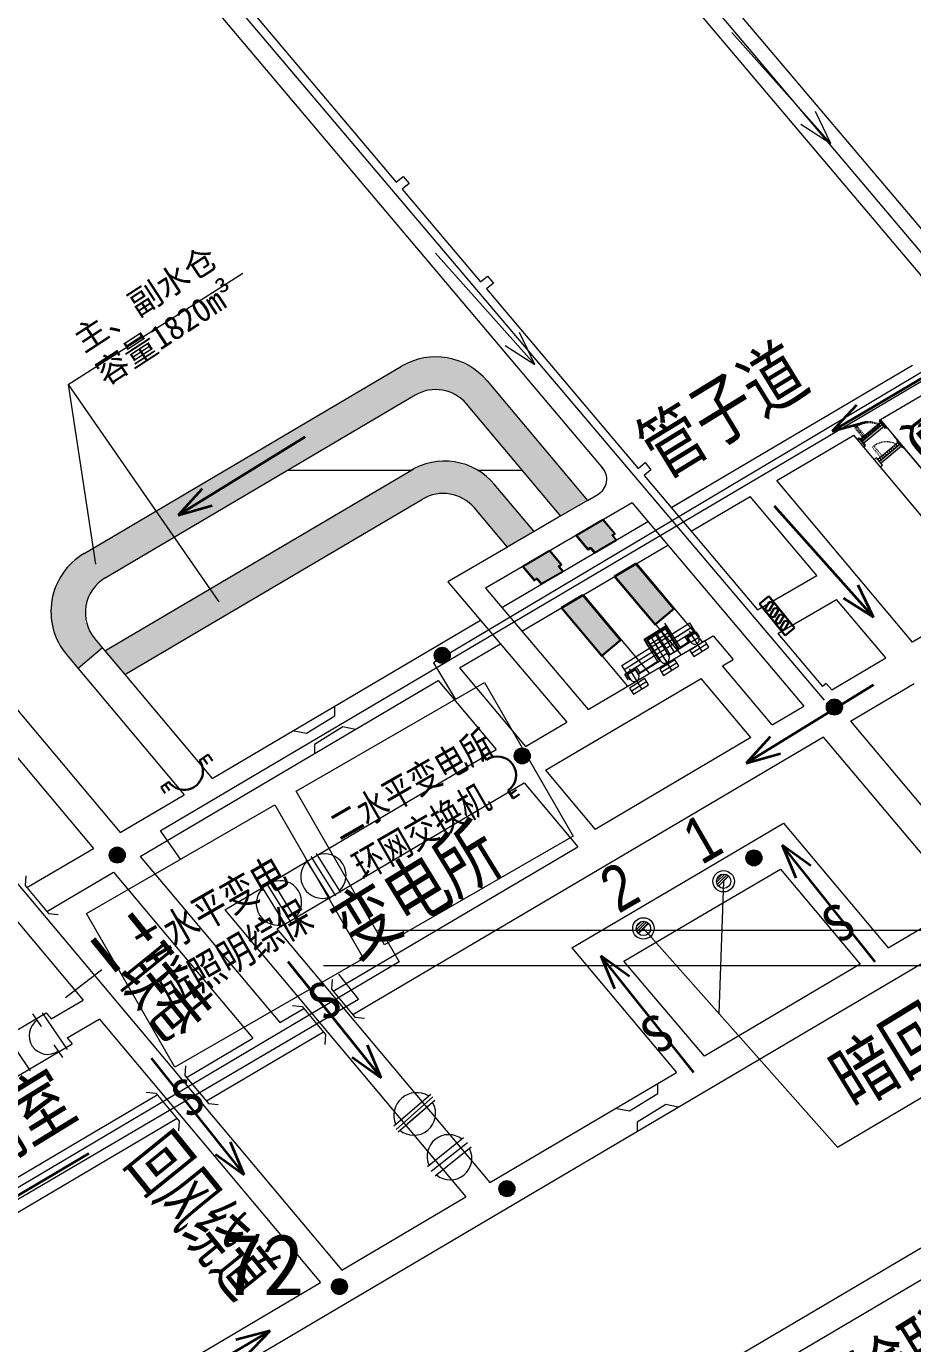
# Model space of a CAD drawing. Header units: millimetres. Extents: x 2501 to 6983, y 1724 to 12691.
# Drawn here: x 5065.6 to 5210.5, y 3849.5 to 4064.9 of the extents above; entities that cross this region are included whole.
import ezdxf
from ezdxf.enums import TextEntityAlignment as Align

# ---------------------------------------------------------------- set-up
doc = ezdxf.new("R2010")
doc.units = ezdxf.units.MM
for name, pattern in [('2X0_5', [2.5, 2, -0.5]), ('小点划线', [24, 20, -2, 0, -2]), ('小虚线', [3.5, 2, -1.5]), ('点划线', [46, 40, -3, 0, -3]), ('采区边界线', [15, 10, -2, 1, -2])]:
    doc.linetypes.add(name, pattern=pattern)
for name, color, linetype in [('0测量点名称', 7, 'Continuous'), ('6号煤底板等高线', 7, 'Continuous'), ('JMD', 6, 'Continuous'), ('TK', 7, 'Continuous'), ('图例', 7, 'Continuous'), ('节点', 7, 'Continuous'), ('通风系统', 7, 'Continuous'), ('风流', 7, 'Continuous')]:
    doc.layers.add(name, color=color, linetype=linetype)
doc.layers.add('井下工业网光缆', color=5, linetype='Continuous', lineweight=30)
doc.styles.get("Standard").update_dxf_attribs({"font": 'arial.ttf'})
doc.styles.add('宋体', font='', dxfattribs={"height": 2})
doc.styles.add('新宋体', font='', dxfattribs={"width": 0.8})
doc.styles.add('标准', font='', dxfattribs={"width": 0.667})
doc.styles.get('宋体').set_extended_font_data('SimSun')
doc.styles.get('新宋体').set_extended_font_data('NSimSun')
doc.styles.get('标准').set_extended_font_data('SimSun')
doc.linetypes.add('442', pattern='A,5,[175,AAA.SHX,S=1,R=90,X=0,Y=0],5', length=10)

# ---------------------------------------------------------------- blocks, each defined once
blk = doc.blocks.new('A$C16496DF1')
at = {"layer": '风流', "color": 1, "lineweight": 35}
for p, q in [((15.24, 0), (0, 19.05)), ((0, 19.05), (2.25, 13.71)), ((4.72, 15.68), (0, 19.05))]:
    blk.add_line(p, q, dxfattribs=at)
at = {"layer": '通风系统', "color": 1, "lineweight": 30, "insert": (12.69, 4.97, 3.08), "char_height": 6.075, "width": 34.878, "attachment_point": 1, "rotation": 213.2578}
blk.add_mtext('{\\fSimSun|b0|i0|c134|p2;S}', dxfattribs=at)
blk = doc.blocks.new('A$C12DB153C')
at = {"layer": '风流', "color": 5, "lineweight": 35}
for p, q in [((0, 18.19), (16.26, 0)), ((16.26, 0), (13.72, 5.22)), ((11.36, 3.11), (16.26, 0))]:
    blk.add_line(p, q, dxfattribs=at)
blk = doc.blocks.new('A$Cf50f979d')
h = blk.add_hatch(color=3)
h.dxf.hatch_style = 1
h.paths.add_polyline_path([(59.54, 45.69, -0.366455), (67.95, 44.25), (83.33, 25.93), (87.72, 28.49), (71.32, 48.01, 0.366547), (57.31, 50.41), (5.41, 19.79, 0.46352), (2.58, 3.25), (4.44, 1.02), (8.42, 4.37), (7.17, 5.87, -0.46352), (8.87, 15.79)])
h = blk.add_hatch(color=3)
h.dxf.hatch_style = 1
h.paths.add_polyline_path([(60.74, 28.7, -0.366574), (69.22, 27.25), (74.6, 20.85), (78.99, 23.4), (72.48, 31.14, 0.35592), (59.2, 33.6), (8.83, 3.88), (12.09, 0)])
h = blk.add_hatch(color=3)
h.dxf.hatch_style = 1
h.paths.add_polyline_path([(81.6, 20.29), (77.21, 17.74), (79.15, 15.43), (79.53, 15.75), (80.24, 14.91), (83.77, 16.92), (83.08, 17.75), (83.51, 18.01)])
h.paths.add_polyline_path([(92.25, 23.09), (90.33, 25.37), (85.95, 22.82), (87.88, 20.51), (88.32, 20.77), (88.97, 19.99), (92.47, 22.05), (91.81, 22.83)])
h = blk.add_hatch(color=3)
h.dxf.hatch_style = 1
h.paths.add_polyline_path([(87.03, 13.04), (83.54, 10.98), (90.15, 3.11), (93.21, 5.68)])
h.paths.add_polyline_path([(95.72, 18.17), (92.23, 16.11), (98.84, 8.24), (101.91, 10.81)])
at = {"color": 0, "lineweight": 30, "ltscale": 5}
blk.add_line((88.32, 20.77), (87.88, 20.51), dxfattribs=at)
blk.add_lwpolyline([(85.95, 22.82), (87.88, 20.51), (88.32, 20.77), (88.97, 19.99), (92.47, 22.05), (91.81, 22.83), (92.25, 23.09), (90.33, 25.37), (85.95, 22.82)])
at = {"elevation": -4909.12}
blk.add_lwpolyline([(77.21, 17.74), (79.15, 15.43), (79.53, 15.75), (80.24, 14.91), (83.77, 16.92), (83.08, 17.75), (83.51, 18.01), (81.6, 20.29), (77.21, 17.74)], dxfattribs=at)
at = {"color": 0, "lineweight": 30, "ltscale": 5, "elevation": 4910.12}
blk.add_lwpolyline([(92.23, 16.11), (98.84, 8.24), (101.91, 10.81), (95.72, 18.17), (92.23, 16.11)], dxfattribs=at)
at = {"color": 0, "lineweight": 30, "ltscale": 5}
blk.add_lwpolyline([(83.54, 10.98), (90.15, 3.11), (93.21, 5.68), (87.03, 13.04), (83.54, 10.98)], dxfattribs=at)
blk = doc.blocks.new('A$C0C37771A')
at = {"layer": 'JMD', "color": 1, "linetype": 'Continuous', "lineweight": 30}
for p, q in [((4.14, 4.68, -1.2), (3.39, 3.93, -1.2)), ((3.7, 4.24, -1.2), (4.25, 3.69, -1.2)), ((4.14, 4.68, -1.2), (4.69, 4.13, -1.2)), ((0.68, 1.22, -1.2), (0, 0.55, -1.2)), ((0, 0.55, -1.2), (0.54, 0, -1.2)), ((0.37, 0.91, -1.2), (0.91, 0.37, -1.2))]:
    blk.add_line(p, q, dxfattribs=at)
blk.add_arc((2.04, 2.58, -1.2), 1.92, 224.8776, 44.8776, dxfattribs=at)
blk = doc.blocks.new('1')
at = {"layer": 'JMD', "linetype": 'Continuous', "lineweight": 30}
blk.add_hatch(color=30, dxfattribs=at).paths.add_polyline_path([(37415326.82, 4260007.22), (37415326.57, 4260007.52), (37415323.21, 4260004.73), (37415323.47, 4260004.42)])
at = {"layer": 'JMD', "color": 30, "linetype": '2X0_5', "lineweight": 30, "ltscale": 0.0001}
for p, q in [((37415322.3, 4260007.24, 0.24), (37415322.06, 4260007.03, 0.24)), ((37415323.39, 4260005.43, 0.24), (37415322.06, 4260007.03, 0.24)), ((37415323.64, 4260005.64, 0.24), (37415322.3, 4260007.24, 0.24))]:
    blk.add_line(p, q, dxfattribs=at)
at = {"layer": 'JMD', "color": 30, "linetype": 'Continuous', "lineweight": 30}
for p, q in [((37415326.29, 4260007.85, 0.24), (37415322.94, 4260005.06, 0.24)), ((37415325.3, 4260006.49, 0.24), (37415325.03, 4260006.8, 0.24)), ((37415325.59, 4260006.73, 0.24), (37415325.33, 4260007.05, 0.24)), ((37415325.89, 4260006.98, 0.24), (37415325.62, 4260007.29, 0.24)), ((37415326.18, 4260007.22, 0.24), (37415325.92, 4260007.54, 0.24)), ((37415326.05, 4260008.15, 0.25), (37415326.25, 4260008.32, 0.25)), ((37415327.04, 4260006.95, 0.25), (37415326.05, 4260008.15, 0.25)), ((37415327.27, 4260007.14, 0.25), (37415327.04, 4260006.95, 0.25)), ((37415322.72, 4260005.32, 0.25), (37415322.43, 4260005.09, 0.25)), ((37415323.71, 4260004.13, 0.25), (37415322.72, 4260005.32, 0.25)), ((37415323.51, 4260005, 0.24), (37415323.25, 4260005.31, 0.24)), ((37415323.8, 4260005.24, 0.24), (37415323.54, 4260005.56, 0.24)), ((37415324.1, 4260005.49, 0.24), (37415323.83, 4260005.8, 0.24)), ((37415324.39, 4260005.73, 0.24), (37415324.13, 4260006.05, 0.24)), ((37415324.7, 4260005.99, 0.24), (37415324.43, 4260006.3, 0.24)), ((37415325, 4260006.24, 0.24), (37415324.74, 4260006.56, 0.24)), ((37415323.45, 4260003.91, 0.25), (37415323.71, 4260004.13, 0.25))]:
    blk.add_line(p, q, dxfattribs=at)
at = {"layer": 'JMD', "color": 30, "linetype": '2X0_5', "lineweight": 30, "ltscale": 0.0001}
blk.add_arc((37415324.35, 4260004.47, 0.24), 3.45, 63.0644, 126.468, dxfattribs=at)
blk = doc.blocks.new('A$C26DC1665')
at = {"layer": 'JMD', "color": 5, "linetype": 'Continuous', "lineweight": 30}
for p, q in [((0, 1.41), (4.73, 4.29)), ((3.78, 3.72), (3.6, 3.1)), ((3.78, 3.72), (4.82, 2.93)), ((4.73, 4.29), (5.59, 2.89)), ((0.95, 1.99), (0.76, 1.37)), ((0.86, 0), (5.59, 2.89)), ((0.95, 1.99), (1.99, 1.2)), ((1.89, 2.56), (1.71, 1.94)), ((1.71, 1.94), (2.75, 1.15)), ((1.89, 2.56), (2.93, 1.77)), ((2.84, 3.14), (2.65, 2.52)), ((2.65, 2.52), (3.7, 1.73)), ((2.84, 3.14), (3.88, 2.35)), ((3.6, 3.1), (4.64, 2.31)), ((3.88, 2.35), (3.7, 1.73)), ((4.82, 2.93), (4.64, 2.31)), ((0, 1.41), (0.86, 0)), ((0.76, 1.37), (1.81, 0.58)), ((1.99, 1.2), (1.81, 0.58)), ((2.93, 1.77), (2.75, 1.15))]:
    blk.add_line(p, q, dxfattribs=at)
blk = doc.blocks.new('A$C03391366')
at = {"color": 0, "ltscale": 0.8}
blk.add_blockref('A$C26DC1665', (0, 0), dxfattribs=at)
blk = doc.blocks.new('12')
at = {"lineweight": 20}
for points in [[(421558.06, 4239375.74, 1), (421560.68, 4239375.74, 1)], [(421622.16, 4239367.29, 1), (421624.78, 4239367.29, 1)], [(421571.13, 4239359.3, 1), (421573.76, 4239359.3, 1)], [(421504.93, 4239343.08, 1), (421507.56, 4239343.08, 1)], [(421609, 4239342.62, 1), (421611.62, 4239342.62, 1)], [(421568.63, 4239288.55, 1), (421571.25, 4239288.55, 1)], [(421541.25, 4239272.54, 1), (421543.88, 4239272.54, 1)]]:
    blk.add_hatch(color=1, dxfattribs=at).paths.add_polyline_path(points)
at = {"layer": '6号煤底板等高线', "lineweight": 20}
h = blk.add_hatch(dxfattribs=at)
h.set_pattern_fill('ANSI31', color=256, scale=0.1)
h.set_pattern_definition([(45, (-36993682.06806, -20586.29182), (-0.2245064030267, 0.2245064030267), [])])
h.paths.add_polyline_path([(421606.19, 4239339.63, 0.668179), (421604.2, 4239338.81, 0.198912), (421604.54, 4239337.99)])
h = blk.add_hatch(dxfattribs=at)
h.set_pattern_fill('ANSI31', color=256, scale=0.1)
h.set_pattern_definition([(45, (-36993695.1698, -20594.0148), (-0.2245064030267, 0.2245064030267), [])])
h.paths.add_polyline_path([(421593.09, 4239331.91, 0.668179), (421591.1, 4239331.09, 0.198912), (421591.44, 4239330.26)])
at = {"layer": 'JMD', "linetype": 'Continuous', "lineweight": 20}
blk.add_hatch(color=30, dxfattribs=at).paths.add_polyline_path([(421634.45, 4239409.94), (421634.2, 4239410.25), (421630.85, 4239407.45), (421631.1, 4239407.15)])
at = {"color": 0, "lineweight": 20, "ltscale": 5}
for p, q in [((421016.72, 4239930.36, 12273.3), (421506.72, 4239346.76, 12273.3)), ((421500.81, 4239392.38, 12273.3), (421552.71, 4239423, 12273.3)), ((421631, 4239414.28, 7363.18), (421644.1, 4239422.01, 7363.18)), ((421566.72, 4239420.6, 12273.3), (421583.12, 4239401.07, 12273.3)), ((421578.74, 4239398.51, 7363.18), (421563.36, 4239416.83, 7363.18)), ((421653.16, 4239387.88, 7363.18), (421631, 4239414.28, 7363.18)), ((421648.79, 4239385.31, 7363.18), (421626.63, 4239411.71, 7363.18)), ((421504.23, 4239376.47, 12273.3), (421554.6, 4239406.19, 12273.3)), ((421636.23, 4239377.9, 7363.18), (421614.07, 4239404.3, 7363.18)), ((421574.39, 4239395.98, 7363.18), (421567.88, 4239403.73, 7363.18)), ((421507.49, 4239372.59, 12273.3), (421556.14, 4239401.29, 12273.3)), ((421570.01, 4239393.43, 2453.06), (421564.62, 4239399.84, 2453.06)), ((421620.58, 4239388.77, 10116.5), (421609.7, 4239401.72, 11195.28)), ((421587.65, 4239395.67, 7363.18), (421585.73, 4239397.96, 7363.18)), ((421587.65, 4239395.67, 7363.18), (421587.21, 4239395.42, 7363.18)), ((421583.28, 4239393.1, 7363.18), (421581.35, 4239395.4, 7363.18)), ((421584.37, 4239392.58, 7363.18), (421583.72, 4239393.36, 7363.18)), ((421587.87, 4239394.64, 7363.18), (421587.21, 4239395.42, 7363.18)), ((421578.91, 4239390.59, 2453.06), (421577, 4239392.88, 2453.06)), ((421574.55, 4239388.02, 2453.06), (421572.61, 4239390.32, 2453.06)), ((421578.91, 4239390.59, 2453.06), (421578.48, 4239390.34, 2453.06)), ((421579.13, 4239389.56, 2453.06), (421578.48, 4239390.34, 2453.06)), ((421591.12, 4239390.76, 12273.3), (421601.91, 4239377.91, 12273.3)), ((421574.98, 4239388.27, 2453.06), (421574.55, 4239388.02, 2453.06)), ((421575.64, 4239387.5, 2453.06), (421574.98, 4239388.27, 2453.06)), ((421598.42, 4239375.85, 12273.3), (421587.63, 4239388.7, 12273.3)), ((421610.93, 4239383.19, 10116.5), (421620.58, 4239388.77, 10116.5)), ((421582.39, 4239385.68, 7363.18), (421593.17, 4239372.83, 7363.18)), ((421614.21, 4239379.31, 10116.5), (421623.84, 4239384.88, 10116.5)), ((421631.87, 4239375.32, 10116.5), (421623.84, 4239384.88, 10116.5)), ((421648.79, 4239385.31, 7363.18), (421636.23, 4239377.9, 7363.18)), ((421589.68, 4239370.77, 7363.18), (421578.89, 4239383.62, 7363.18)), ((421521.73, 4239355.62, 7363.18), (421565.6, 4239381.51, 7363.18)), ((421502.56, 4239378.45, 12273.3), (421504.23, 4239376.47, 12273.3)), ((421603.66, 4239378.94, 12273.3), (421606.94, 4239375.07, 12273.3)), ((421503.82, 4239376.95, 12273.3), (421499.84, 4239373.61, 12273.3)), ((421504.23, 4239376.47, 12273.3), (421507.49, 4239372.59, 12273.3)), ((421583.2, 4239366.87, 12273.3), (421601.91, 4239377.91, 12273.3)), ((421598, 4239376.7, 12273.3), (421596.39, 4239375.69, 12273.3)), ((421598, 4239376.7, 12273.3), (421596.39, 4239375.69, 12273.3)), ((421599.91, 4239377.89, 12273.3), (421598.08, 4239376.75, 12273.3)), ((421599.91, 4239377.89, 12273.3), (421598.08, 4239376.75, 12273.3)), ((421599.99, 4239377.94, 12273.3), (421599.99, 4239377.94, 12273.3)), ((421599.99, 4239377.94, 12273.3), (421599.99, 4239377.94, 12273.3)), ((421497.98, 4239375.83, 12273.3), (421499.84, 4239373.61, 12273.3)), ((421594.95, 4239374.79, 12273.3), (421591.52, 4239372.64, 12273.3)), ((421594.95, 4239374.79, 12273.3), (421591.52, 4239372.64, 12273.3)), ((421613.29, 4239364.36, 12273.3), (421605.17, 4239374.03, 12273.3)), ((421499.84, 4239373.61, 12273.3), (421517.19, 4239352.94, 12273.3)), ((421507.49, 4239372.59, 12273.3), (421521.74, 4239355.62, 12273.3)), ((421562.19, 4239373.69, 12273.3), (421572.98, 4239360.84, 12273.3)), ((421609.79, 4239362.3, 12273.3), (421601.68, 4239371.97, 12273.3)), ((421558.69, 4239371.62, 12273.3), (421568.18, 4239360.33, 12273.3)), ((421485.32, 4239364.46, 12273.3), (421502.35, 4239344.18, 12273.3)), ((421626.12, 4239364.96, 12180.47), (421648.94, 4239337.79, 12180.47)), ((421644.58, 4239335.22, 12180.47), (421621.67, 4239362.34, 12180.47)), ((421576.24, 4239356.95, 12273.3), (421584.35, 4239347.29, 12273.3)), ((421572.74, 4239354.89, 12273.3), (421581.51, 4239344.45, 12273.3)), ((421506.72, 4239346.76, 12273.3), (421517.19, 4239352.94, 12273.3)), ((421475.85, 4239348.95, 7363.18), (421500.68, 4239319.39, 7363.18)), ((421480.36, 4239349.8, 7363.18), (421542.96, 4239275.25, 7363.18)), ((421509.98, 4239342.88, 7364.18), (421532.8, 4239315.7, 7364.18)), ((421505.62, 4239340.3, 7364.18), (421528.43, 4239313.13, 7364.18)), ((421602.86, 4239333.85, 7363.18), (421614.65, 4239340.8, 7363.18)), ((421614.65, 4239340.8, 7363.18), (421627.7, 4239325.26, 7363.18)), ((421632.24, 4239327.93, 12273.3), (421644.58, 4239335.22, 12273.3)), ((421523.83, 4239334.16, 7363.18), (421563.24, 4239287.22, 7363.18)), ((421589.08, 4239325.73, 7363.18), (421602.86, 4239333.85, 7363.18)), ((421532.32, 4239331.04, 7363.18), (421567.17, 4239289.54, 7363.18)), ((421602.22, 4239310.23, 7363.18), (421589.08, 4239325.73, 7363.18)), ((421627.7, 4239325.26, 7363.18), (421602.22, 4239310.23, 7363.18)), ((421494.62, 4239317.27, 12273.3), (421495.44, 4239316.3, 12273.3)), ((421503.28, 4239316.29, 7363.18), (421539.47, 4239273.19, 7363.18)), ((421498.04, 4239313.19, 12273.3), (421498.86, 4239312.22, 12273.3)), ((421542.96, 4239275.25, 7363.18), (421563.24, 4239287.22, 7363.18)), ((421488.21, 4239242.99, 52687.56), (421539.47, 4239273.19, 7363.18))]:
    blk.add_line(p, q, dxfattribs=at)
at = {"color": 7, "lineweight": 20, "ltscale": 0.005}
for p, q in [((421498.2, 4239420.01, 7363.18), (421526.76, 4239438.24, 7363.18)), ((421498.2, 4239420.01, 7363.18), (421502.66, 4239390.67, 7363.18)), ((421498.2, 4239420.01, 7363.18), (421522.83, 4239384.49, 7363.18)), ((421624, 4239295.35, -860.55), (421592.26, 4239331.09, 9818.24)), ((421624, 4239295.35, -860.55), (421674.93, 4239325.53, -860.87))]:
    blk.add_line(p, q, dxfattribs=at)
at = {"lineweight": 20, "ltscale": 5}
blk.add_line((421554.94, 4239418.28, 12273.3), (421504.27, 4239388.38, 12273.3), dxfattribs=at)
at = {"color": 7, "linetype": '442', "lineweight": 20, "ltscale": 0.005}
blk.add_line((421653.16, 4239387.88, 10116.5), (421633.27, 4239411.57, 7363.18), dxfattribs=at)
at = {"linetype": 'ByBlock', "lineweight": 20}
for p, q in [((421554.24, 4239405.98, 12273.3), (421534.1, 4239405.98, 12273.3)), ((421572.46, 4239405.98, 12273.3), (421565.22, 4239405.98, 12273.3))]:
    blk.add_line(p, q, dxfattribs=at)
at = {"color": 0, "linetype": 'Continuous', "lineweight": 20}
for p, q in [((421592.36, 4239378.36, 12273.3), (421596, 4239380.64, 12273.3)), ((421596.64, 4239379.62, 12273.3), (421595.78, 4239381, 12273.3)), ((421596, 4239380.64, 12273.3), (421598.26, 4239377.04, 12273.3)), ((421592.77, 4239378.26, 12273.3), (421595.91, 4239380.23, 12273.3)), ((421594.95, 4239374.79, 12273.3), (421592.77, 4239378.26, 12273.3)), ((421595.91, 4239380.23, 12273.3), (421598.08, 4239376.75, 12273.3)), ((421599.06, 4239378.78, 12273.3), (421600.63, 4239379.76, 12273.3)), ((421599.62, 4239377.89, 12273.3), (421599.06, 4239378.78, 12273.3)), ((421599.4, 4239378.7, 12273.3), (421600.84, 4239379.6, 12273.3)), ((421599.91, 4239377.89, 12273.3), (421599.4, 4239378.7, 12273.3)), ((421600.84, 4239379.6, 12273.3), (421601.35, 4239378.79, 12273.3)), ((421600.84, 4239379.6, 12273.3), (421601.35, 4239378.79, 12273.3)), ((421599.62, 4239377.89, 12273.3), (421598.26, 4239377.04, 12273.3)), ((421602.31, 4239378.1, 12273.3), (421599.83, 4239376.55, 12273.3)), ((421602.31, 4239378.1, 12273.3), (421599.83, 4239376.55, 12273.3)), ((421599.83, 4239376.55, 12273.3), (421600.47, 4239375.53, 12273.3)), ((421599.83, 4239376.55, 12273.3), (421600.47, 4239375.53, 12273.3)), ((421600.47, 4239375.53, 12273.3), (421602.95, 4239377.08, 12273.3)), ((421600.47, 4239375.53, 12273.3), (421602.95, 4239377.08, 12273.3)), ((421602.95, 4239377.08, 12273.3), (421602.31, 4239378.1, 12273.3)), ((421602.95, 4239377.08, 12273.3), (421602.31, 4239378.1, 12273.3)), ((421594.61, 4239374.75, 12273.3), (421591.65, 4239372.9, 12273.3)), ((421597.39, 4239375.02, 12273.3), (421594.92, 4239373.47, 12273.3)), ((421595.55, 4239372.45, 12273.3), (421598.03, 4239374, 12273.3)), ((421596.56, 4239375.98, 12273.3), (421596.31, 4239375.82, 12273.3)), ((421598.03, 4239374, 12273.3), (421597.39, 4239375.02, 12273.3)), ((421589.2, 4239372.66, 12273.3), (421591.06, 4239373.83, 12273.3)), ((421589.78, 4239371.73, 12273.3), (421589.2, 4239372.66, 12273.3)), ((421589.54, 4239372.58, 12273.3), (421590.98, 4239373.49, 12273.3)), ((421590.07, 4239371.74, 12273.3), (421589.54, 4239372.58, 12273.3)), ((421592.48, 4239371.94, 12273.3), (421590, 4239370.39, 12273.3)), ((421591.06, 4239373.83, 12273.3), (421591.65, 4239372.9, 12273.3)), ((421593.11, 4239370.92, 12273.3), (421592.48, 4239371.94, 12273.3)), ((421594.92, 4239373.47, 12273.3), (421595.55, 4239372.45, 12273.3)), ((421590, 4239370.39, 12273.3), (421590.64, 4239369.38, 12273.3)), ((421590.64, 4239369.38, 12273.3), (421593.11, 4239370.92, 12273.3))]:
    blk.add_line(p, q, dxfattribs=at)
at = {"color": 0, "lineweight": 20}
for p, q in [((421592.36, 4239378.36, 12273.3), (421596, 4239380.64, 12273.3)), ((421596.64, 4239379.62, 12273.3), (421595.78, 4239381, 12273.3)), ((421596, 4239380.64, 12273.3), (421598.26, 4239377.04, 12273.3)), ((421592.77, 4239378.26, 12273.3), (421595.91, 4239380.23, 12273.3)), ((421592.77, 4239378.26, 12273.3), (421594.87, 4239374.91, 12273.3)), ((421592.77, 4239378.26, 12273.3), (421594.87, 4239374.91, 12273.3)), ((421594.95, 4239374.79, 12273.3), (421592.77, 4239378.26, 12273.3)), ((421592.91, 4239378.23, 12273.3), (421594.27, 4239379.08, 12273.3)), ((421592.91, 4239378.23, 12273.3), (421594.27, 4239379.08, 12273.3)), ((421596.39, 4239375.69, 12273.3), (421594.27, 4239379.08, 12273.3)), ((421596.39, 4239375.69, 12273.3), (421594.27, 4239379.08, 12273.3)), ((421594.52, 4239379.24, 12273.3), (421595.88, 4239380.09, 12273.3)), ((421594.52, 4239379.24, 12273.3), (421595.88, 4239380.09, 12273.3)), ((421596.64, 4239375.85, 12273.3), (421594.52, 4239379.24, 12273.3)), ((421596.64, 4239375.85, 12273.3), (421594.52, 4239379.24, 12273.3)), ((421598, 4239376.7, 12273.3), (421595.88, 4239380.09, 12273.3)), ((421598, 4239376.7, 12273.3), (421595.88, 4239380.09, 12273.3)), ((421598.08, 4239376.75, 12273.3), (421595.91, 4239380.23, 12273.3)), ((421598.08, 4239376.75, 12273.3), (421595.91, 4239380.23, 12273.3)), ((421595.91, 4239380.23, 12273.3), (421598.08, 4239376.75, 12273.3)), ((421599.06, 4239378.78, 12273.3), (421600.63, 4239379.76, 12273.3)), ((421599.62, 4239377.89, 12273.3), (421599.06, 4239378.78, 12273.3)), ((421599.4, 4239378.7, 12273.3), (421600.84, 4239379.6, 12273.3)), ((421599.4, 4239378.7, 12273.3), (421600.84, 4239379.6, 12273.3)), ((421599.4, 4239378.7, 12273.3), (421600.84, 4239379.6, 12273.3)), ((421599.91, 4239377.89, 12273.3), (421599.4, 4239378.7, 12273.3)), ((421599.54, 4239378.66, 12273.3), (421600.81, 4239379.46, 12273.3)), ((421599.54, 4239378.66, 12273.3), (421600.81, 4239379.46, 12273.3)), ((421600.02, 4239377.9, 12273.3), (421599.54, 4239378.66, 12273.3)), ((421600.02, 4239377.9, 12273.3), (421599.54, 4239378.66, 12273.3)), ((421601.9, 4239376.31, 12273.3), (421599.79, 4239379.68, 12273.3)), ((421600.81, 4239379.46, 12273.3), (421601.29, 4239378.7, 12273.3)), ((421600.81, 4239379.46, 12273.3), (421601.29, 4239378.7, 12273.3)), ((421600.84, 4239379.6, 12273.3), (421601.35, 4239378.79, 12273.3)), ((421600.84, 4239379.6, 12273.3), (421601.35, 4239378.79, 12273.3)), ((421592.91, 4239378.23, 12273.3), (421595.03, 4239374.84, 12273.3)), ((421592.91, 4239378.23, 12273.3), (421595.03, 4239374.84, 12273.3)), ((421595.12, 4239377.72, 12273.3), (421595.37, 4239377.88, 12273.3)), ((421595.12, 4239377.72, 12273.3), (421595.37, 4239377.88, 12273.3)), ((421595.59, 4239376.96, 12273.3), (421595.85, 4239377.12, 12273.3)), ((421595.59, 4239376.96, 12273.3), (421595.85, 4239377.12, 12273.3)), ((421596.64, 4239375.85, 12273.3), (421598, 4239376.7, 12273.3)), ((421596.64, 4239375.85, 12273.3), (421598, 4239376.7, 12273.3)), ((421599.62, 4239377.89, 12273.3), (421598.26, 4239377.04, 12273.3)), ((421602.31, 4239378.1, 12273.3), (421599.83, 4239376.55, 12273.3)), ((421602.31, 4239378.1, 12273.3), (421599.83, 4239376.55, 12273.3)), ((421599.83, 4239376.55, 12273.3), (421600.47, 4239375.53, 12273.3)), ((421599.83, 4239376.55, 12273.3), (421600.47, 4239375.53, 12273.3)), ((421600.47, 4239375.53, 12273.3), (421602.95, 4239377.08, 12273.3)), ((421600.47, 4239375.53, 12273.3), (421602.95, 4239377.08, 12273.3)), ((421602.95, 4239377.08, 12273.3), (421602.31, 4239378.1, 12273.3)), ((421602.95, 4239377.08, 12273.3), (421602.31, 4239378.1, 12273.3)), ((421594.61, 4239374.75, 12273.3), (421591.65, 4239372.9, 12273.3)), ((421597.39, 4239375.02, 12273.3), (421594.92, 4239373.47, 12273.3)), ((421595.55, 4239372.45, 12273.3), (421598.03, 4239374, 12273.3)), ((421596.56, 4239375.98, 12273.3), (421596.31, 4239375.82, 12273.3)), ((421598.03, 4239374, 12273.3), (421597.39, 4239375.02, 12273.3)), ((421589.2, 4239372.66, 12273.3), (421591.06, 4239373.83, 12273.3)), ((421589.78, 4239371.73, 12273.3), (421589.2, 4239372.66, 12273.3)), ((421590.98, 4239373.49, 12273.3), (421589.54, 4239372.58, 12273.3)), ((421589.54, 4239372.58, 12273.3), (421590.98, 4239373.49, 12273.3)), ((421590.98, 4239373.49, 12273.3), (421589.54, 4239372.58, 12273.3)), ((421590.07, 4239371.74, 12273.3), (421589.54, 4239372.58, 12273.3)), ((421590.95, 4239373.35, 12273.3), (421589.68, 4239372.55, 12273.3)), ((421590.95, 4239373.35, 12273.3), (421589.68, 4239372.55, 12273.3)), ((421589.68, 4239372.55, 12273.3), (421590.16, 4239371.79, 12273.3)), ((421589.68, 4239372.55, 12273.3), (421590.16, 4239371.79, 12273.3)), ((421592.07, 4239370.15, 12273.3), (421589.96, 4239373.52, 12273.3)), ((421592.48, 4239371.94, 12273.3), (421590, 4239370.39, 12273.3)), ((421591.43, 4239372.58, 12273.3), (421590.95, 4239373.35, 12273.3)), ((421591.43, 4239372.58, 12273.3), (421590.95, 4239373.35, 12273.3)), ((421591.52, 4239372.64, 12273.3), (421590.98, 4239373.49, 12273.3)), ((421591.52, 4239372.64, 12273.3), (421590.98, 4239373.49, 12273.3)), ((421591.06, 4239373.83, 12273.3), (421591.65, 4239372.9, 12273.3)), ((421593.11, 4239370.92, 12273.3), (421592.48, 4239371.94, 12273.3)), ((421594.92, 4239373.47, 12273.3), (421595.55, 4239372.45, 12273.3)), ((421590, 4239370.39, 12273.3), (421590.64, 4239369.38, 12273.3)), ((421590.64, 4239369.38, 12273.3), (421593.11, 4239370.92, 12273.3))]:
    blk.add_line(p, q, dxfattribs=at)
at = {"color": 0, "lineweight": 20, "ltscale": 0.2}
for p, q in [((421592.41, 4239378.27, 12273.3), (421596.06, 4239380.55, 12273.3)), ((421592.41, 4239378.27, 12273.3), (421596.06, 4239380.55, 12273.3)), ((421596.65, 4239379.04, 12273.3), (421599.83, 4239381.03, 12273.3)), ((421588.73, 4239374.08, 12273.3), (421598.52, 4239380.21, 12273.3)), ((421599.31, 4239378.93, 12273.3), (421589.52, 4239372.81, 12273.3)), ((421599.31, 4239378.93, 12273.3), (421589.52, 4239372.81, 12273.3)), ((421594.61, 4239374.75, 12273.3), (421592.36, 4239378.36, 12273.3)), ((421594.61, 4239374.75, 12273.3), (421592.36, 4239378.36, 12273.3)), ((421593, 4239377.34, 12273.3), (421592.36, 4239378.36, 12273.3)), ((421596.98, 4239373.23, 12273.3), (421593.43, 4239378.91, 12273.3)), ((421597.32, 4239376.27, 12273.3), (421595.04, 4239379.92, 12273.3)), ((421600.63, 4239379.76, 12273.3), (421599.31, 4239378.93, 12273.3)), ((421600.63, 4239379.76, 12273.3), (421599.31, 4239378.93, 12273.3)), ((421589.52, 4239372.81, 12273.3), (421588.73, 4239374.08, 12273.3)), ((421589.52, 4239372.81, 12273.3), (421588.73, 4239374.08, 12273.3))]:
    blk.add_line(p, q, dxfattribs=at)
at = {"color": 0, "linetype": 'ByBlock', "lineweight": 20, "ltscale": 0.2}
for p, q in [((421596.65, 4239379.04, 12273.3), (421599.83, 4239381.03, 12273.3)), ((421588.73, 4239374.08, 12273.3), (421598.52, 4239380.21, 12273.3))]:
    blk.add_line(p, q, dxfattribs=at)
at = {"color": 0, "linetype": '采区边界线', "lineweight": 20, "ltscale": 0.5}
blk.add_line((421589.12, 4239373.44, 12273.3), (421600.23, 4239380.39, 12273.3), dxfattribs=at)
at = {"color": 0, "lineweight": 20, "ltscale": 0.5}
for p, q in [((421589.12, 4239373.44, 12273.3), (421600.23, 4239380.39, 12273.3)), ((421599.8, 4239378.82, 12273.3), (421599.61, 4239379.12, 12273.3)), ((421600.56, 4239379.3, 12273.3), (421600.37, 4239379.6, 12273.3)), ((421589.94, 4239372.71, 12273.3), (421589.78, 4239372.97, 12273.3)), ((421590.7, 4239373.19, 12273.3), (421590.54, 4239373.44, 12273.3))]:
    blk.add_line(p, q, dxfattribs=at)
at = {"color": 0, "lineweight": 20, "ltscale": 30}
for p, q in [((421593.21, 4239378.42, 12273.3), (421593.05, 4239378.67, 12273.3)), ((421593.21, 4239378.42, 12273.3), (421593.05, 4239378.67, 12273.3)), ((421593.97, 4239378.89, 12273.3), (421593.81, 4239379.15, 12273.3)), ((421593.97, 4239378.89, 12273.3), (421593.81, 4239379.15, 12273.3)), ((421594.82, 4239379.42, 12273.3), (421594.66, 4239379.68, 12273.3)), ((421594.82, 4239379.42, 12273.3), (421594.66, 4239379.68, 12273.3)), ((421595.58, 4239379.9, 12273.3), (421595.42, 4239380.16, 12273.3)), ((421595.58, 4239379.9, 12273.3), (421595.42, 4239380.16, 12273.3))]:
    blk.add_line(p, q, dxfattribs=at)
at = {"color": 0, "linetype": '小点划线', "lineweight": 20, "ltscale": 0.25}
for p, q in [((421593.32, 4239377.57, 12273.3), (421594.64, 4239378.39, 12273.3)), ((421594.98, 4239378.61, 12273.3), (421596.25, 4239379.4, 12273.3)), ((421594.77, 4239375.26, 12273.3), (421596.12, 4239376.11, 12273.3)), ((421602.67, 4239377.62, 12273.3), (421600.08, 4239375.99, 12273.3)), ((421597.76, 4239374.54, 12273.3), (421595.16, 4239372.91, 12273.3)), ((421592.84, 4239371.46, 12273.3), (421590.24, 4239369.84, 12273.3))]:
    blk.add_line(p, q, dxfattribs=at)
at = {"color": 0, "lineweight": 20, "ltscale": 0.25}
for p, q in [((421593.32, 4239377.57, 12273.3), (421594.64, 4239378.39, 12273.3)), ((421594.98, 4239378.61, 12273.3), (421596.25, 4239379.4, 12273.3)), ((421594.77, 4239375.26, 12273.3), (421596.12, 4239376.11, 12273.3)), ((421602.67, 4239377.62, 12273.3), (421600.08, 4239375.99, 12273.3)), ((421597.76, 4239374.54, 12273.3), (421595.16, 4239372.91, 12273.3)), ((421592.84, 4239371.46, 12273.3), (421590.24, 4239369.84, 12273.3))]:
    blk.add_line(p, q, dxfattribs=at)
at = {"color": 0, "linetype": '采区边界线', "lineweight": 20, "ltscale": 0.2}
for p, q in [((421596.98, 4239373.23, 12273.3), (421593.43, 4239378.91, 12273.3)), ((421597.32, 4239376.27, 12273.3), (421595.04, 4239379.92, 12273.3))]:
    blk.add_line(p, q, dxfattribs=at)
at = {"color": 0, "lineweight": 20, "ltscale": 18}
for p, q in [((421594.56, 4239378.61, 12273.3), (421594.81, 4239378.77, 12273.3)), ((421594.56, 4239378.61, 12273.3), (421594.81, 4239378.77, 12273.3)), ((421594.64, 4239378.48, 12273.3), (421594.9, 4239378.64, 12273.3)), ((421594.64, 4239378.48, 12273.3), (421594.9, 4239378.64, 12273.3)), ((421594.72, 4239378.36, 12273.3), (421594.97, 4239378.52, 12273.3)), ((421594.72, 4239378.36, 12273.3), (421594.97, 4239378.52, 12273.3)), ((421594.8, 4239378.22, 12273.3), (421595.06, 4239378.38, 12273.3)), ((421594.8, 4239378.22, 12273.3), (421595.06, 4239378.38, 12273.3)), ((421600.02, 4239377.9, 12273.3), (421601.29, 4239378.7, 12273.3)), ((421600.02, 4239377.9, 12273.3), (421601.29, 4239378.7, 12273.3)), ((421595.23, 4239377.54, 12273.3), (421595.49, 4239377.7, 12273.3)), ((421595.23, 4239377.54, 12273.3), (421595.49, 4239377.7, 12273.3)), ((421595.32, 4239377.4, 12273.3), (421595.57, 4239377.56, 12273.3)), ((421595.32, 4239377.4, 12273.3), (421595.57, 4239377.56, 12273.3)), ((421595.39, 4239377.28, 12273.3), (421595.65, 4239377.44, 12273.3)), ((421595.39, 4239377.28, 12273.3), (421595.65, 4239377.44, 12273.3)), ((421595.48, 4239377.15, 12273.3), (421595.73, 4239377.31, 12273.3)), ((421595.48, 4239377.15, 12273.3), (421595.73, 4239377.31, 12273.3)), ((421596.21, 4239375.97, 12273.3), (421596.46, 4239376.13, 12273.3)), ((421596.21, 4239375.97, 12273.3), (421596.46, 4239376.13, 12273.3)), ((421596.29, 4239375.85, 12273.3), (421596.54, 4239376.01, 12273.3)), ((421596.29, 4239375.85, 12273.3), (421596.54, 4239376.01, 12273.3))]:
    blk.add_line(p, q, dxfattribs=at)
at = {"color": 0, "linetype": '小虚线', "lineweight": 20, "ltscale": 0.5}
for p, q in [((421599.8, 4239378.82, 12273.3), (421599.61, 4239379.12, 12273.3)), ((421600.56, 4239379.3, 12273.3), (421600.37, 4239379.6, 12273.3)), ((421589.94, 4239372.71, 12273.3), (421589.78, 4239372.97, 12273.3)), ((421590.7, 4239373.19, 12273.3), (421590.54, 4239373.44, 12273.3))]:
    blk.add_line(p, q, dxfattribs=at)
at = {"color": 0, "linetype": '点划线', "lineweight": 20}
for p, q in [((421601.9, 4239376.31, 12273.3), (421599.79, 4239379.68, 12273.3)), ((421592.07, 4239370.15, 12273.3), (421589.96, 4239373.52, 12273.3))]:
    blk.add_line(p, q, dxfattribs=at)
at = {"color": 30, "lineweight": 20, "ltscale": 0.5}
for p, q in [((421551.43, 4239298.83, 9818.24), (421557.5, 4239304.02, 9818.24)), ((421551.82, 4239298.25, 9818.24), (421557.83, 4239303.57, 9818.24)), ((421552.14, 4239297.87, 9818.24), (421558.15, 4239303.02, 9818.24)), ((421553.64, 4239299.16, 9818.24), (421557.13, 4239302.15, 9818.24))]:
    blk.add_line(p, q, dxfattribs=at)
at = {"color": 0, "lineweight": 20, "ltscale": 5, "flags": 128}
for points, elevation in [([(421596.71, 4239399.86), (421636.27, 4239423.2)], 7363.18), ([(421614.07, 4239404.3), (421626.63, 4239411.71)], 7363.18), ([(421605.34, 4239399.14), (421609.7, 4239401.72)], 11195.28), ([(421569.1, 4239383.57), (421592.96, 4239397.64)], 7363.18), ([(421600.07, 4239396.04), (421605.34, 4239399.14)], 7363.18), ([(421572.37, 4239379.69), (421596.23, 4239393.77)], 7363.18), ([(421601.91, 4239377.91), (421603.66, 4239378.94)], 12273.3), ([(421562.19, 4239373.68), (421568.88, 4239377.63)], 7363.18), ([(421605.17, 4239374.03), (421606.94, 4239375.07)], 12273.3), ([(421623.03, 4239370.11), (421631.87, 4239375.32)], 8740.22), ([(421576.24, 4239356.95), (421601.68, 4239371.97)], 12273.3), ([(421509.98, 4239342.88), (421558.7, 4239371.62)], 7363.18), ([(421613.29, 4239364.36), (421618.49, 4239367.42)], 10894.01), ([(421572.98, 4239360.84), (421579.71, 4239364.81)], 12273.3), ([(421621.67, 4239362.34), (421544.77, 4239316.97)], 7363.18), ([(421609.8, 4239362.3), (421584.35, 4239347.29)], 7363.18), ([(421523.82, 4239334.16), (421568.18, 4239360.33)], 12273.3), ([(421532.32, 4239331.04), (421572.74, 4239354.89)], 12273.3), ([(421580.57, 4239327.92), (421599.71, 4239339.2), (421615.14, 4239348.3)], 12273.31), ([(421615.14, 4239348.3), (421632.24, 4239327.93)], 12273.3), ([(421491.47, 4239337.76), (421502.36, 4239344.18)], 7363.18), ([(421541.51, 4239320.85), (421581.52, 4239344.45)], 12273.3), ([(421491.28, 4239339.72), (421491.17, 4239338.12), (421495.01, 4239333.55), (421496.6, 4239333.38)], 7363.18), ([(421494.73, 4239333.88), (421505.62, 4239340.3)], 7363.18), ([(421513.34, 4239251.98), (421652.02, 4239333.8)], 9818.24), ([(421580.57, 4239327.92), (421597.68, 4239307.54)], 12273.3), ([(421541.35, 4239322.77), (421541.24, 4239321.18), (421545.07, 4239316.61), (421546.67, 4239316.44)], 7363.18), ([(421495.44, 4239316.3), (421500.67, 4239319.39)], 12273.3), ([(421532.8, 4239315.7), (421536.72, 4239318.02)], 12273.3), ([(421534.88, 4239318.48), (421536.47, 4239318.31), (421540.3, 4239313.74), (421540.19, 4239312.14)], 7363.18), ([(421448.46, 4239290.04), (421494.62, 4239317.27)], 12273.3), ([(421498.04, 4239313.19), (421503.28, 4239316.28)], 12273.3), ([(421539.98, 4239314.13), (421520.83, 4239302.84)], 7363.18), ([(421452.72, 4239285), (421498.86, 4239312.22)], 12273.3), ([(421517.57, 4239306.72), (421528.43, 4239313.13)], 12273.3), ([(421517.42, 4239308.63), (421517.31, 4239307.03), (421521.15, 4239302.47), (421522.74, 4239302.3)], 7363.18), ([(421567.17, 4239289.54), (421597.68, 4239307.54)], 7363.18), ([(421462, 4239273.93), (421512.78, 4239303.89)], 12273.3), ([(421510.95, 4239304.34), (421512.54, 4239304.17), (421516.38, 4239299.6), (421516.27, 4239298)], 7363.18), ([(421516.03, 4239300.01), (421465.26, 4239270.05)], 7363.18)]:
    blk.add_lwpolyline(points, dxfattribs=dict(at, elevation=elevation))
at = {"color": 7, "linetype": '442', "lineweight": 20, "ltscale": 0.005}
for points, elevation in [([(421596.8, 4239399.91), (421602.08, 4239403.03)], 7363.18), ([(421535.14, 4239363.41), (421537.2, 4239363), (421541.83, 4239365.87), (421541.83, 4239367.29)], 2752.16), ([(421545.17, 4239363.63), (421543.12, 4239364.04), (421538.48, 4239361.16), (421538.48, 4239359.75)], 7925.1), ([(421587.92, 4239301.66), (421589.98, 4239301.25), (421594.61, 4239304.12), (421594.61, 4239305.54)], 4645.3), ([(421597.95, 4239301.88), (421595.9, 4239302.29), (421591.26, 4239299.42), (421591.26, 4239298)], 9818.24)]:
    blk.add_lwpolyline(points, dxfattribs=dict(at, elevation=elevation))
at = {"color": 0, "lineweight": 20, "ltscale": 5}
for points, elevation in [([(421585.73, 4239397.96), (421585.73, 4239397.96)], 12273.3), ([(421576.99, 4239392.88), (421576.99, 4239392.88)], 7363.18), ([(421626.12, 4239364.96), (421636.54, 4239371.11)], 7363.18), ([(421539.49, 4239220.96), (421673.84, 4239300.23)], 12273.3), ([(421542.43, 4239217.47), (421676.79, 4239296.75)], 12273.3)]:
    blk.add_lwpolyline(points, dxfattribs=dict(at, elevation=elevation))
at = {"lineweight": 20, "elevation": 9818.24}
blk.add_lwpolyline([(421605.37, 4239338.81), (421604.6, 4239317.19)], dxfattribs=at)
at = {"color": 1, "lineweight": 20}
for centre in [(421559.37, 4239375.74, 10569.86), (421623.47, 4239367.29, 13730.79), (421572.44, 4239359.3, 17635.94), (421506.24, 4239343.08, 9818.24), (421610.31, 4239342.62, 20091), (421569.94, 4239288.55, 20091), (421542.56, 4239272.54, 9835.27)]:
    blk.add_circle(centre, 1.31, dxfattribs=at)
at = {"color": 7, "lineweight": 20, "ltscale": 0.005}
for centre in [(421605.37, 4239338.81, 9818.24), (421592.26, 4239331.09, 9818.24)]:
    blk.add_circle(centre, 1.75, dxfattribs=at)
at = {"color": 0, "lineweight": 20, "ltscale": 5}
for centre, radius, start, end in [((421558.3, 4239413.53, 12273.3), 11, 40.0204, 120.5422), ((421558.29, 4239412.59, 2455.06), 6.6, 40.0545, 120.5274), ((421559.73, 4239396.81, 2453.06), 10.69, 39.7121, 122.3956), ((421559.52, 4239395.55, 2454.06), 6.66, 40.0171, 120.5437), ((421506.4, 4239382.9, 12273.3), 11, 120.5422, 220.0169), ((421507.62, 4239382.7, 12273.3), 6.6, 120.5422, 220.0169)]:
    blk.add_arc(centre, radius, start, end, dxfattribs=at)
at = {"color": 30, "lineweight": 20, "ltscale": 0.5}
for centre, radius, start, end in [((421555.18, 4239300.52, 23353.9), 3.73, 58.7269, 202.492), ((421554.71, 4239300.86, -3717.42), 3.58, 230.1477, 28.9339)]:
    blk.add_arc(centre, radius, start, end, dxfattribs=at)
at = {"color": 0, "lineweight": 20}
for centre, major_axis in [((421600.65, 4239378.3, 12273.3), (-0.45, 0.6)), ((421600.65, 4239378.3, 12273.3), (-0.45, 0.6)), ((421595.71, 4239375.26, 12273.3), (-0.48, 0.64)), ((421595.71, 4239375.26, 12273.3), (-0.48, 0.64)), ((421590.8, 4239372.19, 12273.3), (-0.45, 0.6)), ((421590.8, 4239372.19, 12273.3), (-0.45, 0.6))]:
    blk.add_ellipse(centre, major_axis=major_axis, ratio=1, start_param=1.486885, end_param=4.628477, dxfattribs=at)
at = {"layer": '6号煤底板等高线', "lineweight": 20}
for p, q in [((421600.76, 4239379.55, 12273.3), (421599.83, 4239381.03, 12273.3)), ((421604.54, 4239337.99, 9818.24), (421606.19, 4239339.63, 9818.24)), ((421591.44, 4239330.26, 9818.24), (421593.09, 4239331.91, 9818.24))]:
    blk.add_line(p, q, dxfattribs=at)
at = {"layer": '6号煤底板等高线', "color": 1, "lineweight": 20}
blk.add_line((421497.76, 4239319.78, 7363.18), (421503.72, 4239324.36, 7363.18), dxfattribs=at)
at = {"layer": '6号煤底板等高线', "lineweight": 20}
for centre in [(421605.37, 4239338.81, 9818.24), (421592.26, 4239331.09, 9818.24)]:
    blk.add_circle(centre, 1.17, dxfattribs=at)
at = {"layer": 'JMD', "color": 30, "linetype": 'Continuous', "lineweight": 20}
for p, q in [((421641.34, 4239433.48, 12273.3), (421541.41, 4239551.76, 12273.3)), ((421582.31, 4239510.98, 12273.3), (421644.26, 4239437.63, 12273.3)), ((421524.7, 4239485.26, 12210.87), (421551.85, 4239453.12, 12203.79)), ((421521.7, 4239481.99, 12271.23), (421585.69, 4239406.24, 12273.29)), ((421552.84, 4239451.95, 12203.53), (421565.63, 4239436.81, 12200.19)), ((421566.62, 4239435.64, 12199.93), (421591.39, 4239406.31, 12193.47)), ((421566.62, 4239435.64, 12272.6), (421569.28, 4239432.49, 12272.68)), ((421631.34, 4239413.46, 7363.43), (421628.04, 4239410.71, 7363.43)), ((421631.6, 4239413.16, 7363.42), (421628.3, 4239410.41, 7363.42)), ((421633.93, 4239410.58, 7363.18), (421630.57, 4239407.78, 7363.18)), ((421633.68, 4239410.87, 7363.18), (421633.88, 4239411.04, 7363.18)), ((421634.68, 4239409.67, 7363.18), (421633.68, 4239410.87, 7363.18)), ((421589.48, 4239408.58, 12273.29), (421591.39, 4239406.31, 12273.35)), ((421634.2, 4239410.25, 7363.18), (421630.85, 4239407.45, 7363.18)), ((421634.45, 4239409.94, 7363.18), (421631.1, 4239407.15, 7363.18)), ((421631.73, 4239408.21, 7363.18), (421631.47, 4239408.52, 7363.18)), ((421632.02, 4239408.45, 7363.18), (421631.76, 4239408.77, 7363.18)), ((421632.33, 4239408.71, 7363.18), (421632.07, 4239409.03, 7363.18)), ((421632.64, 4239408.96, 7363.18), (421632.37, 4239409.28, 7363.18)), ((421632.93, 4239409.21, 7363.18), (421632.67, 4239409.53, 7363.18)), ((421633.23, 4239409.46, 7363.18), (421632.96, 4239409.77, 7363.18)), ((421633.52, 4239409.7, 7363.18), (421633.26, 4239410.02, 7363.18)), ((421633.81, 4239409.95, 7363.18), (421633.55, 4239410.26, 7363.18)), ((421634.11, 4239410.19, 7363.18), (421633.84, 4239410.51, 7363.18)), ((421634.9, 4239409.86, 7363.18), (421634.68, 4239409.67, 7363.18)), ((421630.35, 4239408.05, 7363.18), (421630.07, 4239407.81, 7363.18)), ((421631.35, 4239406.85, 7363.18), (421630.35, 4239408.05, 7363.18)), ((421631.14, 4239407.72, 7363.18), (421630.88, 4239408.03, 7363.18)), ((421631.08, 4239406.63, 7363.18), (421631.35, 4239406.85, 7363.18)), ((421631.44, 4239407.96, 7363.18), (421631.17, 4239408.28, 7363.18)), ((421592.38, 4239405.15, 12193.21), (421610.93, 4239383.19, 12188.37)), ((421583.12, 4239401.07, 12273.3), (421584.79, 4239402.04, 13522.01)), ((421590.39, 4239400.68, 9818.24), (421566.43, 4239386.72, 9818.24)), ((421583.12, 4239401.07, 12273.3), (421578.73, 4239398.52, 8990.75)), ((421590.39, 4239400.68, 12272.46), (421618.49, 4239367.42, 12273.94)), ((421578.73, 4239398.52, 8990.75), (421574.39, 4239395.98, 5735.62)), ((421574.39, 4239395.98, 5735.62), (421570, 4239393.43, 2453.06)), ((421570.01, 4239393.43, 2454.06), (421560.3, 4239387.78, 12273.3)), ((421560.3, 4239387.78, 12273.3), (421579.71, 4239364.81, 12273.3)), ((421566.44, 4239386.72, 12273.3), (421583.2, 4239366.87, 12273.3)), ((421614.21, 4239379.31, 10116.5), (421621.54, 4239370.63, 12271.31)), ((421622.15, 4239371.15, 12271.15), (421621.54, 4239370.63, 12271.31)), ((421622.15, 4239371.15, 12273.92), (421623.03, 4239370.11, 12274.17))]:
    blk.add_line(p, q, dxfattribs=at)
at = {"layer": 'JMD', "color": 30, "linetype": '2X0_5', "lineweight": 20, "ltscale": 0.0001}
for p, q in [((421629.94, 4239409.96, 7363.18), (421629.69, 4239409.76, 7363.18)), ((421631.02, 4239408.15, 7363.18), (421629.69, 4239409.76, 7363.18)), ((421631.27, 4239408.36, 7363.18), (421629.94, 4239409.96, 7363.18))]:
    blk.add_line(p, q, dxfattribs=at)
at = {"layer": 'JMD', "color": 30, "linetype": 'Continuous', "lineweight": 20, "flags": 128}
for points, elevation in [([(421551.85, 4239453.12), (421552.99, 4239454.04), (421553.94, 4239452.88), (421552.84, 4239451.95)], 12273.18), ([(421565.63, 4239436.81), (421566.77, 4239437.73), (421567.72, 4239436.57), (421566.62, 4239435.64)], 12274.54), ([(421591.39, 4239406.31), (421592.53, 4239407.24), (421593.48, 4239406.08), (421592.38, 4239405.15)], 12272.31)]:
    blk.add_lwpolyline(points, dxfattribs=dict(at, elevation=elevation))
at = {"layer": 'JMD', "color": 30, "linetype": '2X0_5', "lineweight": 20, "ltscale": 0.0001}
blk.add_arc((421631.99, 4239407.19, 7363.18), 3.45, 63.0644, 126.468, dxfattribs=at)
at = {"layer": 'JMD', "color": 30, "linetype": 'Continuous', "lineweight": 20}
blk.add_arc((421583.42, 4239404.54, 14728.33), 2.84, 298.7519, 43.4926, dxfattribs=at)
at = {"layer": '图例', "color": 30, "lineweight": 20, "ltscale": 0.5}
for p, q in [((421537.07, 4239342.33, 7363.18), (421541.07, 4239335.92, 7363.18)), ((421537.9, 4239342.85, 7363.18), (421541.9, 4239336.44, 7363.18)), ((421538.74, 4239343.37, 7363.18), (421542.74, 4239336.96, 7363.18)), ((421529.8, 4239337.93, 7363.18), (421533.8, 4239331.52, 7363.18)), ((421530.63, 4239338.45, 7363.18), (421534.63, 4239332.04, 7363.18)), ((421531.46, 4239338.97, 7363.18), (421535.46, 4239332.56, 7363.18)), ((421562.87, 4239296.84, 7363.18), (421556.96, 4239292.14, 7363.18)), ((421563.48, 4239296.07, 7363.18), (421557.57, 4239291.37, 7363.18)), ((421564.1, 4239295.31, 7363.18), (421558.19, 4239290.6, 7363.18))]:
    blk.add_line(p, q, dxfattribs=at)
at = {"layer": '图例', "color": 30, "linetype": 'Continuous', "lineweight": 20}
for p, q in [((421493.88, 4239315.06, 7363.18), (421492.46, 4239317.16, 7363.18)), ((421493.96, 4239317.31, 7363.18), (421498.03, 4239311.29, 7363.18)), ((421487.95, 4239313.82, 7363.18), (421492.02, 4239307.81, 7363.18)), ((421497.32, 4239309.99, 7363.18), (421495.9, 4239312.09, 7363.18))]:
    blk.add_line(p, q, dxfattribs=at)
at = {"layer": '图例', "color": 30, "lineweight": 20, "ltscale": 0.5}
for centre, radius, start, end in [((421539.8, 4239339.57, 7363.18), 3.56, 135.8766, 288.0998), ((421540.12, 4239339.77, 7363.18), 3.53, 313.9159, 110.0605), ((421532.53, 4239335.17, 7363.18), 3.56, 135.8766, 288.0998), ((421532.85, 4239335.37, 7363.18), 3.53, 313.9159, 110.0605), ((421560.44, 4239293.82, 7363.18), 3.56, 52.4016, 204.6248), ((421560.68, 4239293.52, 7363.18), 3.53, 230.4409, 26.5855)]:
    blk.add_arc(centre, radius, start, end, dxfattribs=at)
at = {"layer": '图例', "color": 30, "linetype": 'Continuous', "lineweight": 20}
blk.add_arc((421494.89, 4239313.57, 7363.18), 3.06, 124.0822, 304.0822, dxfattribs=at)
at = {"layer": '风流', "color": 5, "lineweight": 20}
for p, q in [((421606.71, 4239477.56, 11425.66), (421622.9, 4239459.44, 8970.6)), ((421622.9, 4239459.44, 8970.6), (421620.36, 4239464.66, 8970.6)), ((421618, 4239462.55, 8970.6), (421622.9, 4239459.44, 8970.6)), ((421558.27, 4239441.49, 9818.24), (421574.53, 4239423.3, 9818.24)), ((421574.53, 4239423.3, 9818.24), (421571.98, 4239428.52, 9818.24)), ((421569.63, 4239426.41, 9818.24), (421574.53, 4239423.3, 9818.24))]:
    blk.add_line(p, q, dxfattribs=at)
at = {"lineweight": 20}
for name, p, rotation in [('A$C12DB153C', (421626.27, 4239428.36, 6172.81), 258.8012140118159), ('A$C12DB153C', (421519.08, 4239414.68, 9818.24), 259.7577757076111), ('A$C12DB153C', (421611.96, 4239374.13, 9818.24), 259.7577757076111), ('A$C16496DF1', (421549.38, 4239325.71, 9818.24), 180), ('A$C16496DF1', (421527.01, 4239309.87, 9818.24), 180), ('A$C12DB153C', (421483.76, 4239297.84, 8565.21), 258.7571008097047), ('A$C16496DF1', (421512.38, 4239268.02, 8197.96), 261.8231466233631)]:
    blk.add_blockref(name, p, dxfattribs=dict(at, rotation=rotation))
for name, p in [('A$C12DB153C', (421613.62, 4239381.99, 9818.24)), ('A$C16496DF1', (421614.92, 4239325.66, 9818.24)), ('A$C16496DF1', (421585.28, 4239307.56, 9818.24))]:
    blk.add_blockref(name, p, dxfattribs=at)
at = {"layer": '6号煤底板等高线', "lineweight": 20}
for name, p in [('A$Cf50f979d', (421495.31, 4239372.53, 14727.36)), ('1', (-36993695.22, -20594.06, 7363.18))]:
    blk.add_blockref(name, p, dxfattribs=at)
at = {"layer": 'TK', "color": 4, "lineweight": 20, "ltscale": 0.8}
for p, xscale, yscale, zscale, rotation in [((421513.24, 4239353.34, 7365.1), 1.600000000978291, 1.600000000978291, 1.600000000978291, 349.7520238372497), ((421571.85, 4239352.2, 12275.22), 1.600000001173498, 1.600000001173498, 1.600000001173498, 79.75202388446178)]:
    blk.add_blockref('A$C0C37771A', p, dxfattribs=dict(at, xscale=xscale, yscale=yscale, zscale=zscale, rotation=rotation))
at = {"layer": '通风系统', "color": 0, "lineweight": 20, "ltscale": 0.8, "xscale": 1.199999999096423, "yscale": 1.199999999096423, "zscale": 1.199999999096423, "rotation": 97.79881983913023}
blk.add_blockref('A$C03391366', (421617.08, 4239379.23, 12273.3), dxfattribs=at)
at = {"color": 7, "linetype": '442', "lineweight": 20, "ltscale": 0.005, "style": '标准', "width": 0.78}
for s, p in [('管子道', (421595.19, 4239404.44, 12908.61)), ('变电所', (421545.16, 4239326.03, 7363.18)), ('泵站硐室', (421467.23, 4239280.45, 2453.06))]:
    blk.add_text(s, height=9.072, rotation=31.555, dxfattribs=at).set_placement(p)
at = {"color": 7, "linetype": '442', "lineweight": 20, "style": '标准', "width": 0.6}
for s, p in [('避难硐室', (421634.35, 4239413.47, 11195.28)), ('二联巷', (421501.4, 4239329.16, 15363.67)), ('回风绕道', (421507.44, 4239292.81, 15363.67))]:
    e = blk.add_text(s, height=9, rotation=308.9607, dxfattribs=at)
    e.set_placement(p)
    e.dxf.unprotected_set("ltscale", 0)
at = {"color": 7, "linetype": '442', "lineweight": 20, "ltscale": 0.005, "style": '标准', "width": 0.78}
for s, p in [('暗回风立井', (421669.12, 4239324.36, 7363.18)), ('21盘区运输联巷', (421656.05, 4239265.11, 7363.18))]:
    blk.add_text(s, height=9.072, rotation=31.555, dxfattribs=at).set_placement(p, align=Align.BOTTOM_RIGHT)
at = {"color": 0, "lineweight": 20, "insert": (421498.64, 4239428.41, 9322.75), "char_height": 3.9, "width": 119.4882, "attachment_point": 1, "rotation": 33.0978, "style": '宋体'}
blk.add_mtext('主、副水仓\\P容量1820m³', dxfattribs=at)
at = {"layer": '0测量点名称', "lineweight": 20, "width": 0.8}
for s, p in [('1', (421601.86, 4239345.79, 9818.24)), ('2', (421588.29, 4239337.9, 7363.18))]:
    blk.add_text(s, height=7.5, rotation=29.9904, dxfattribs=at).set_placement(p, align=Align.MIDDLE)
at = {"layer": '节点', "lineweight": 20, "insert": (421523.23, 4239281.16, 9835.27), "char_height": 10, "width": 29.05, "attachment_point": 1}
blk.add_mtext('{\\fSimSun|b0|i0|c134|p2;72}', dxfattribs=at)

msp = doc.modelspace()

# ---------------------------------------------------------------- linework, layer by layer
at = {"color": 6, "lineweight": 20}
for p, q in [((4945.54, 4343.36, -3234.06), (5221.26, 4016.77, -3234.06)), ((5196.07, 3954.76, -3218.79), (4904.39, 4299.13, -3234.06)), ((5215.13, 4010.22, -3234.06), (5132.17, 3960.86, -3244.92)), ((5132.17, 3960.86, -3244.92), (5135.74, 3954.87, -3234.06)), ((5124.49, 3915.54, -3234.06), (5126.58, 3911.98, -3234.06)), ((5126.58, 3911.98, -3234.06), (4931.18, 3796.26, -3234.06))]:
    msp.add_line(p, q, dxfattribs=at)
at = {"color": 1, "lineweight": 20}
for p, q in [((5352.45, 4089.94, -3234.06), (5087.51, 3933.31, -3234.06)), ((5090.83, 3928.73, -3234.06), (5087.61, 3933.31, -3234.06)), ((5583.54, 3911.32, -3233.8), (5114.16, 3911.32, -3233.81)), ((5116.65, 3909.93, -3234.06), (5119.9, 3905.83, -3234.06)), ((5119.9, 3905.83, -3234.06), (4931.92, 3795.34, -3234.06))]:
    msp.add_line(p, q, dxfattribs=at)
at = {"color": 6, "linetype": '442', "lineweight": 20}
msp.add_line((5314.31, 3917.07, -3233.91), (5123.03, 3917.07, -3233.91), dxfattribs=at)
at = {"layer": '井下工业网光缆', "color": 1, "lineweight": 20, "elevation": -3234.06}
for points in [[(5109.7, 3939.87), (5140.51, 3957.62), (5154.98, 3932.51), (5124.17, 3914.76)], [(5075.42, 3919.85), (5106.23, 3937.61), (5120.7, 3912.49), (5089.89, 3894.74)]]:
    msp.add_lwpolyline(points, close=True, dxfattribs=at)

# ---------------------------------------------------------------- block references
at = {"lineweight": 20}
msp.add_blockref('12', (-416425.77, -4235413.67, -3234.06), dxfattribs=at)

# ---------------------------------------------------------------- texts
at = {"layer": '井下工业网光缆', "color": 30, "lineweight": 20, "attachment_point": 1, "rotation": 29.9494, "style": '新宋体'}
for s, insert, char_height, width in [('{\\fSimSun|b0|i0|c134|p2;\\C1;二水平变电所 环网交换机}', (5114.69, 3935.56, -3234.06), 4.4939, 30.4274), ('{\\fSimSun|b0|i0|c134|p2;\\C1;二水平变电所照明综保}', (5082.55, 3915.86, -3234.06), 5, 28.2903)]:
    msp.add_mtext(s, dxfattribs=dict(at, insert=insert, char_height=char_height, width=width))

doc.saveas('drawing.dxf')
